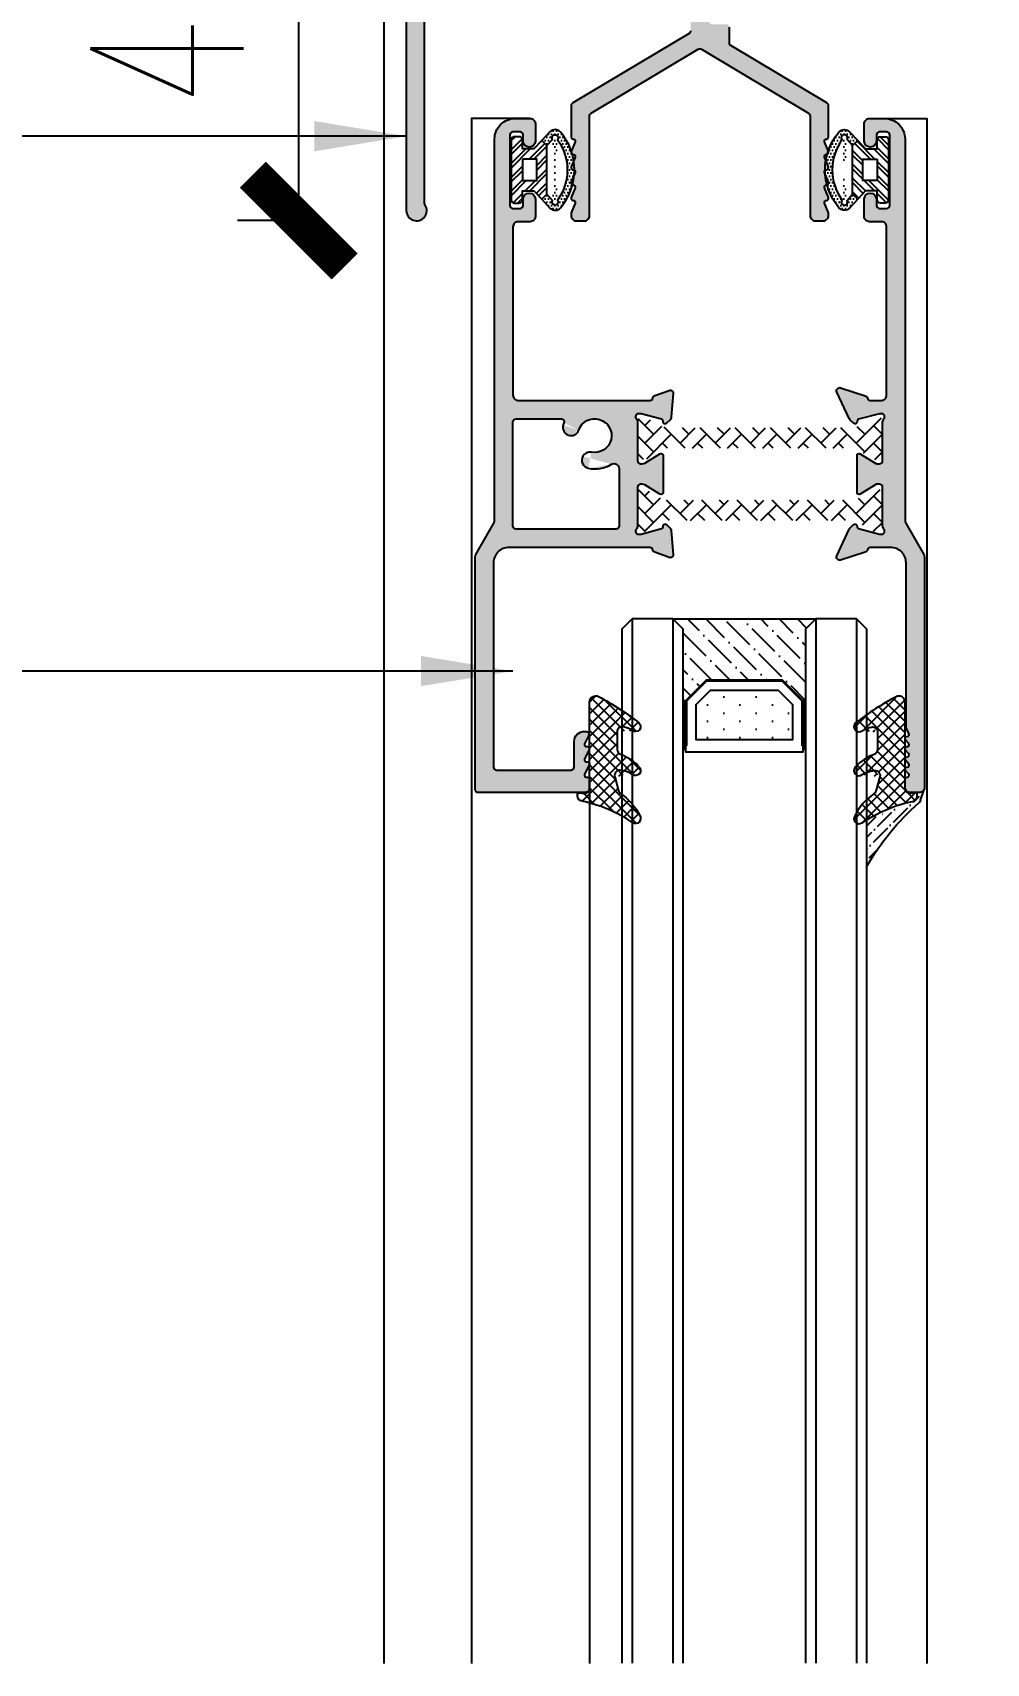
# Model space of a CAD drawing. Extents: x -202236 to 1002404, y -663931 to 1550022.
# Drawn here: x 27305.6 to 27399, y -356097.1 to -355937.4 of the extents above; entities that cross this region are included whole.
import ezdxf

# ---------------------------------------------------------------- set-up
doc = ezdxf.new("R2010")
doc.units = 0
for name, color, linetype in [('!ZN1-填充-8', 8, 'Continuous'), ('!ZN3-玻璃幕墙-4', 4, 'Continuous'), ('!ZN4-辅助材料-1', 1, 'Continuous'), ('!ZN5-铝材投影-112', 112, 'Continuous'), ('!ZN5-铝材断面-6', 6, 'Continuous'), ('DIM', 173, 'Continuous'), ('Fill', 8, 'Continuous'), ('型材截面颜色', 253, 'Continuous')]:
    doc.layers.add(name, color=color, linetype=linetype)
doc.styles.add('DHTEXT-1', font='ROMANS.shx', dxfattribs={"width": 0.7, "bigfont": 'CHINESE.shx'})
doc.dimstyles.new('ZN6', dxfattribs={"dimscale": 6, "dimtxt": 2.5, "dimasz": 1.5, "dimexe": 1, "dimexo": 2, "dimgap": 0.9, "dimtad": 1, "dimdec": 0, "dimdsep": 46, "dimtxsty": 'DHTEXT-1', "dimblk": 'ARCHTICK', "dimcen": 2.5, "dimclrd": 173, "dimclre": 173, "dimclrt": 7, "dimazin": 2, "dimtfac": 1, "dimtdec": 1, "dimtix": 1, "dimtmove": 2, "dimatfit": 3, "dimfxl": 0, "dimtolj": 1, "dimtzin": 0, "dimarcsym": 0})

# ---------------------------------------------------------------- blocks, each defined once
blk = doc.blocks.new('DLX256ZN')
at = {"layer": '型材截面颜色', "ltscale": 20}
h = blk.add_hatch(color=256, dxfattribs=at)
h.dxf.hatch_style = 1
edge = h.paths.add_edge_path()
edge.add_arc((25.55, 10.9), 0.5, 0, 90, ccw=False)
edge.add_line((26.05, 10.9), (26.05, 6.01))
edge.add_arc((25.75, 6.01), 0.3, 300.8263, 360, ccw=False)
edge.add_line((25.9, 5.75), (14.5, -1.06))
edge.add_arc((14.65, -1.32), 0.3, 120.8263, 180)
edge.add_line((14.35, -1.32), (14.35, -4.4))
edge.add_arc((14.55, -4.4), 0.2, 180, 270)
edge.add_arc((14.55, -4.8), 0.2, -21.3237, 90, ccw=False)
edge.add_line((14.74, -4.88), (14.36, -5.83))
edge.add_arc((14.55, -5.9), 0.2, 158.6763, 270)
edge.add_arc((14.55, -6.3), 0.2, -21.3237, 90, ccw=False)
edge.add_line((14.74, -6.38), (14.36, -7.33))
edge.add_arc((14.55, -7.4), 0.2, 158.6763, 270)
edge.add_arc((14.55, -7.8), 0.2, -21.3237, 90, ccw=False)
edge.add_line((14.74, -7.88), (14.36, -8.83))
edge.add_arc((14.55, -8.9), 0.2, 158.6763, 270)
edge.add_arc((14.55, -9.3), 0.2, -21.3237, 90, ccw=False)
edge.add_line((14.74, -9.38), (14.36, -10.33))
edge.add_arc((14.55, -10.4), 0.2, 158.6763, 270)
edge.add_arc((14.55, -10.8), 0.2, -21.3237, 90, ccw=False)
edge.add_line((14.74, -10.88), (14.36, -11.83))
edge.add_arc((14.55, -11.9), 0.2, 158.6763, 180)
edge.add_line((14.35, -11.9), (14.35, -12.1))
edge.add_arc((14.85, -12.1), 0.5, 180, 270)
edge.add_line((14.85, -12.6), (15.65, -12.6))
edge.add_arc((15.65, -12.1), 0.5, 270, 360)
edge.add_line((16.15, -12.1), (16.15, -2.34))
edge.add_arc((16.45, -2.34), 0.3, 120.8263, 180, ccw=False)
edge.add_line((16.3, -2.08), (26.8, 4.19))
edge.add_arc((26.95, 3.93), 0.3, 59.1737, 120.8263, ccw=False)
edge.add_line((27.1, 4.19), (37.6, -2.08))
edge.add_arc((37.45, -2.34), 0.3, 0, 59.1737, ccw=False)
edge.add_line((37.75, -2.34), (37.75, -12.1))
edge.add_arc((38.25, -12.1), 0.5, 180, 270)
edge.add_line((38.25, -12.6), (39.05, -12.6))
edge.add_arc((39.05, -12.1), 0.5, 270, 360)
edge.add_line((39.55, -12.1), (39.55, -11.9))
edge.add_arc((39.35, -11.9), 0.2, 360, 381.3237)
edge.add_line((39.54, -11.83), (39.16, -10.88))
edge.add_arc((39.35, -10.8), 0.2, 90, 201.3237, ccw=False)
edge.add_arc((39.35, -10.4), 0.2, 270, 381.3237)
edge.add_line((39.54, -10.33), (39.16, -9.38))
edge.add_arc((39.35, -9.3), 0.2, 90, 201.3237, ccw=False)
edge.add_arc((39.35, -8.9), 0.2, 270, 381.3237)
edge.add_line((39.54, -8.83), (39.16, -7.88))
edge.add_arc((39.35, -7.8), 0.2, 90, 201.3237, ccw=False)
edge.add_arc((39.35, -7.4), 0.2, 270, 381.3237)
edge.add_line((39.54, -7.33), (39.16, -6.38))
edge.add_arc((39.35, -6.3), 0.2, 90, 201.3237, ccw=False)
edge.add_arc((39.35, -5.9), 0.2, 270, 381.3237)
edge.add_line((39.54, -5.83), (39.16, -4.88))
edge.add_arc((39.35, -4.8), 0.2, 90, 201.3237, ccw=False)
edge.add_arc((39.35, -4.4), 0.2, 270, 360)
edge.add_line((39.55, -4.4), (39.55, -1.32))
edge.add_arc((39.25, -1.32), 0.3, 360, 419.1737)
edge.add_line((39.4, -1.06), (30, 4.56))
edge.add_arc((30.15, 4.81), 0.3, 180, 239.1737, ccw=False)
edge.add_line((29.85, 4.81), (29.85, 6.34))
edge.add_arc((29.55, 6.34), 0.3, 0, 90)
edge.add_line((29.55, 6.64), (28.15, 6.64))
edge.add_arc((28.15, 6.94), 0.3, 180, 270, ccw=False)
edge.add_line((27.85, 6.94), (27.85, 10.9))
edge.add_arc((28.35, 10.9), 0.5, 90, 180, ccw=False)
edge.add_line((28.35, 11.4), (29.44, 11.4))
edge.add_line((29.44, 11.4), (42.31, 11.4))
edge.add_arc((42.31, 11.1), 0.3, 10.5211, 90, ccw=False)
edge.add_arc((42.9, 11.21), 0.3, 190.5211, 250)
edge.add_line((42.8, 10.93), (44.2, 10.42))
edge.add_arc((44.3, 10.7), 0.3, 250, 365)
edge.add_line((44.6, 10.73), (44.4, 13.02))
edge.add_arc((43.9, 12.98), 0.5, 5, 45)
edge.add_line((44.25, 13.33), (43.94, 13.65))
edge.add_arc((43.8, 13.5), 0.2, 45, 188.0466)
edge.add_arc((43.4, 13.45), 0.2, -75, 8.0466, ccw=False)
edge.add_line((43.46, 13.25), (41.46, 12.72))
edge.add_arc((41.33, 13.2), 0.5, 270, 285, ccw=False)
edge.add_line((41.33, 12.7), (41.2, 12.7))
edge.add_arc((41.2, 13), 0.3, 138.5904, 270, ccw=False)
edge.add_arc((40.6, 13.53), 0.5, 318.5904, 360)
edge.add_line((41.1, 13.53), (41.1, 17.3))
edge.add_arc((41.4, 17.3), 0.3, 90, 180, ccw=False)
edge.add_line((41.4, 17.6), (41.56, 17.6))
edge.add_arc((41.56, 17.1), 0.5, 58.6882, 90, ccw=False)
edge.add_line((41.82, 17.53), (43.3, 16.63))
edge.add_arc((43.4, 16.8), 0.2, 238.6882, 360)
edge.add_line((43.6, 16.8), (43.6, 20.4))
edge.add_arc((43.4, 20.4), 0.2, 0, 121.3118)
edge.add_line((43.3, 20.57), (41.82, 19.68))
edge.add_arc((41.56, 20.1), 0.5, 270, 301.3118, ccw=False)
edge.add_line((41.56, 19.6), (41.4, 19.6))
edge.add_arc((41.4, 19.9), 0.3, 180, 270, ccw=False)
edge.add_line((41.1, 19.9), (41.1, 23.67))
edge.add_arc((40.6, 23.67), 0.5, 360, 401.4096)
edge.add_arc((41.2, 24.2), 0.3, 90, 221.4096, ccw=False)
edge.add_line((41.2, 24.5), (41.33, 24.5))
edge.add_arc((41.33, 24), 0.5, 75, 90, ccw=False)
edge.add_line((41.46, 24.49), (43.46, 23.95))
edge.add_arc((43.4, 23.76), 0.2, -8.0466, 75, ccw=False)
edge.add_arc((43.8, 23.7), 0.2, 171.9534, 315)
edge.add_line((43.94, 23.56), (44.25, 23.87))
edge.add_arc((43.9, 24.23), 0.5, 315, 355)
edge.add_line((44.4, 24.18), (44.6, 26.48))
edge.add_arc((44.3, 26.5), 0.3, 355, 470)
edge.add_line((44.2, 26.79), (42.8, 26.28))
edge.add_arc((42.9, 25.99), 0.3, 110, 169.4789)
edge.add_arc((42.31, 26.1), 0.3, 270, 349.4789, ccw=False)
edge.add_line((42.31, 25.8), (41.1, 25.8))
edge.add_arc((41.1, 23.8), 2, 90, 180)
edge.add_line((39.1, 23.8), (39.1, 14.7))
edge.add_arc((37.6, 14.7), 1.5, 270, 360, ccw=False)
edge.add_line((37.6, 13.2), (27.88, 13.2))
edge.add_arc((27.88, 13.5), 0.3, 157.6489, 270, ccw=False)
edge.add_arc((24.6, 14.85), 3.25, 337.6489, 400.9417)
edge.add_arc((26.45, 16.46), 0.8, 40.9417, 220.9417)
edge.add_arc((24.6, 14.85), 1.65, -220.9417, 40.9417, ccw=False)
edge.add_arc((22.75, 16.46), 0.8, 319.0583, 499.0583)
edge.add_arc((24.6, 14.85), 3.25, 139.0583, 202.3511)
edge.add_arc((21.32, 13.5), 0.3, -90, 22.3511, ccw=False)
edge.add_line((21.32, 13.2), (0.5, 13.2))
edge.add_arc((0.5, 13.7), 0.5, 180, 270, ccw=False)
edge.add_line((0, 13.7), (0, 25.64))
edge.add_arc((0.5, 25.64), 0.5, 93, 180, ccw=False)
edge.add_line((0.47, 26.14), (1.63, 26.2))
edge.add_arc((1.6, 26.8), 0.6, 273, 450)
edge.add_line((1.6, 27.4), (-1.3, 27.4))
edge.add_arc((-1.3, 26.9), 0.5, 90, 180)
edge.add_line((-1.8, 26.9), (-1.8, -11.6))
edge.add_arc((-0.8, -11.6), 1, 180, 392.2042)
edge.add_arc((0.3, -10.9), 0.3, 180, 212.2042, ccw=False)
edge.add_line((0, -10.9), (0, 10.9))
edge.add_arc((0.5, 10.9), 0.5, 90, 180, ccw=False)
edge.add_line((0.5, 11.4), (25.55, 11.4))
edge = h.paths.add_edge_path()
edge.add_arc((80.65, 10.9), 0.5, 90, 180)
edge.add_line((80.15, 10.9), (80.15, 6.01))
edge.add_arc((80.45, 6.01), 0.3, 180, 239.1737)
edge.add_line((80.3, 5.75), (91.7, -1.06))
edge.add_arc((91.55, -1.32), 0.3, 0, 59.1737, ccw=False)
edge.add_line((91.85, -1.32), (91.85, -4.4))
edge.add_arc((91.65, -4.4), 0.2, 270, 360, ccw=False)
edge.add_arc((91.65, -4.8), 0.2, 90, 201.3237)
edge.add_line((91.46, -4.88), (91.84, -5.83))
edge.add_arc((91.65, -5.9), 0.2, -90, 21.3237, ccw=False)
edge.add_arc((91.65, -6.3), 0.2, 90, 201.3237)
edge.add_line((91.46, -6.38), (91.84, -7.33))
edge.add_arc((91.65, -7.4), 0.2, -90, 21.3237, ccw=False)
edge.add_arc((91.65, -7.8), 0.2, 90, 201.3237)
edge.add_line((91.46, -7.88), (91.84, -8.83))
edge.add_arc((91.65, -8.9), 0.2, -90, 21.3237, ccw=False)
edge.add_arc((91.65, -9.3), 0.2, 90, 201.3237)
edge.add_line((91.46, -9.38), (91.84, -10.33))
edge.add_arc((91.65, -10.4), 0.2, -90, 21.3237, ccw=False)
edge.add_arc((91.65, -10.8), 0.2, 90, 201.3237)
edge.add_line((91.46, -10.88), (91.84, -11.83))
edge.add_arc((91.65, -11.9), 0.2, 0, 21.3237, ccw=False)
edge.add_line((91.85, -11.9), (91.85, -12.1))
edge.add_arc((91.35, -12.1), 0.5, 270, 360, ccw=False)
edge.add_line((91.35, -12.6), (90.55, -12.6))
edge.add_arc((90.55, -12.1), 0.5, 180, 270, ccw=False)
edge.add_line((90.05, -12.1), (90.05, -2.34))
edge.add_arc((89.75, -2.34), 0.3, 360, 419.1737)
edge.add_line((89.9, -2.08), (79.4, 4.19))
edge.add_arc((79.25, 3.93), 0.3, 59.1737, 120.8263)
edge.add_line((79.1, 4.19), (68.6, -2.08))
edge.add_arc((68.75, -2.34), 0.3, 120.8263, 180)
edge.add_line((68.45, -2.34), (68.45, -12.1))
edge.add_arc((67.95, -12.1), 0.5, 270, 360, ccw=False)
edge.add_line((67.95, -12.6), (67.15, -12.6))
edge.add_arc((67.15, -12.1), 0.5, 180, 270, ccw=False)
edge.add_line((66.65, -12.1), (66.65, -11.9))
edge.add_arc((66.85, -11.9), 0.2, 158.6763, 180, ccw=False)
edge.add_line((66.66, -11.83), (67.04, -10.88))
edge.add_arc((66.85, -10.8), 0.2, 338.6763, 450)
edge.add_arc((66.85, -10.4), 0.2, 158.6763, 270, ccw=False)
edge.add_line((66.66, -10.33), (67.04, -9.38))
edge.add_arc((66.85, -9.3), 0.2, 338.6763, 450)
edge.add_arc((66.85, -8.9), 0.2, 158.6763, 270, ccw=False)
edge.add_line((66.66, -8.83), (67.04, -7.88))
edge.add_arc((66.85, -7.8), 0.2, 338.6763, 450)
edge.add_arc((66.85, -7.4), 0.2, 158.6763, 270, ccw=False)
edge.add_line((66.66, -7.33), (67.04, -6.38))
edge.add_arc((66.85, -6.3), 0.2, 338.6763, 450)
edge.add_arc((66.85, -5.9), 0.2, 158.6763, 270, ccw=False)
edge.add_line((66.66, -5.83), (67.04, -4.88))
edge.add_arc((66.85, -4.8), 0.2, 338.6763, 450)
edge.add_arc((66.85, -4.4), 0.2, 180, 270, ccw=False)
edge.add_line((66.65, -4.4), (66.65, -1.32))
edge.add_arc((66.95, -1.32), 0.3, 120.8263, 180, ccw=False)
edge.add_line((66.8, -1.06), (76.2, 4.56))
edge.add_arc((76.05, 4.81), 0.3, 300.8263, 360)
edge.add_line((76.35, 4.81), (76.35, 6.34))
edge.add_arc((76.65, 6.34), 0.3, 90, 180, ccw=False)
edge.add_line((76.65, 6.64), (78.05, 6.64))
edge.add_arc((78.05, 6.94), 0.3, 270, 360)
edge.add_line((78.35, 6.94), (78.35, 10.9))
edge.add_arc((77.85, 10.9), 0.5, 0, 90)
edge.add_line((77.85, 11.4), (77.57, 11.4))
edge.add_line((77.57, 11.4), (63.89, 11.4))
edge.add_arc((63.89, 11.1), 0.3, 90, 169.4789)
edge.add_arc((63.3, 11.21), 0.3, 290, 349.4789, ccw=False)
edge.add_line((63.4, 10.93), (62, 10.42))
edge.add_arc((61.9, 10.7), 0.3, 175, 290, ccw=False)
edge.add_line((61.6, 10.73), (61.8, 13.02))
edge.add_arc((62.3, 12.98), 0.5, 135, 175, ccw=False)
edge.add_line((61.95, 13.33), (62.26, 13.65))
edge.add_arc((62.4, 13.5), 0.2, -8.0466, 135, ccw=False)
edge.add_arc((62.8, 13.45), 0.2, 171.9534, 255)
edge.add_line((62.74, 13.25), (64.74, 12.72))
edge.add_arc((64.87, 13.2), 0.5, 255, 270)
edge.add_line((64.87, 12.7), (65, 12.7))
edge.add_arc((65, 13), 0.3, 270, 401.4096)
edge.add_arc((65.6, 13.53), 0.5, 180, 221.4096, ccw=False)
edge.add_line((65.1, 13.53), (65.1, 17.3))
edge.add_arc((64.8, 17.3), 0.3, 0, 90)
edge.add_line((64.8, 17.6), (64.64, 17.6))
edge.add_arc((64.64, 17.1), 0.5, 90, 121.3118)
edge.add_line((64.38, 17.53), (62.9, 16.63))
edge.add_arc((62.8, 16.8), 0.2, 180, 301.3118, ccw=False)
edge.add_line((62.6, 16.8), (62.6, 20.4))
edge.add_arc((62.8, 20.4), 0.2, 58.6882, 180, ccw=False)
edge.add_line((62.9, 20.57), (64.38, 19.68))
edge.add_arc((64.64, 20.1), 0.5, 238.6882, 270)
edge.add_line((64.64, 19.6), (64.8, 19.6))
edge.add_arc((64.8, 19.9), 0.3, 270, 360)
edge.add_line((65.1, 19.9), (65.1, 23.67))
edge.add_arc((65.6, 23.67), 0.5, 138.5904, 180, ccw=False)
edge.add_arc((65, 24.2), 0.3, 318.5904, 450)
edge.add_line((65, 24.5), (64.87, 24.5))
edge.add_arc((64.87, 24), 0.5, 90, 105)
edge.add_line((64.74, 24.49), (62.74, 23.95))
edge.add_arc((62.8, 23.76), 0.2, 105, 188.0466)
edge.add_arc((62.4, 23.7), 0.2, -135, 8.0466, ccw=False)
edge.add_line((62.26, 23.56), (61.95, 23.87))
edge.add_arc((62.3, 24.23), 0.5, 185, 225, ccw=False)
edge.add_line((61.8, 24.18), (61.6, 26.48))
edge.add_arc((61.9, 26.5), 0.3, 70, 185, ccw=False)
edge.add_line((62, 26.79), (63.4, 26.28))
edge.add_arc((63.3, 25.99), 0.3, 10.5211, 70, ccw=False)
edge.add_arc((63.89, 26.1), 0.3, 190.5211, 270)
edge.add_line((63.89, 25.8), (65.1, 25.8))
edge.add_arc((65.1, 23.8), 2, 0, 90, ccw=False)
edge.add_line((67.1, 23.8), (67.1, 14.7))
edge.add_arc((68.6, 14.7), 1.5, 180, 270)
edge.add_line((68.6, 13.2), (78.32, 13.2))
edge.add_arc((78.32, 13.5), 0.3, 270, 382.3511)
edge.add_arc((81.6, 14.85), 3.25, 139.0583, 202.3511, ccw=False)
edge.add_arc((79.75, 16.46), 0.8, -40.9417, 139.0583, ccw=False)
edge.add_arc((81.6, 14.85), 1.65, 139.0583, 400.9417)
edge.add_arc((83.45, 16.46), 0.8, 40.9417, 220.9417, ccw=False)
edge.add_arc((81.6, 14.85), 3.25, -22.3511, 40.9417, ccw=False)
edge.add_arc((84.88, 13.5), 0.3, 157.6489, 270)
edge.add_line((84.88, 13.2), (105.7, 13.2))
edge.add_arc((105.7, 13.7), 0.5, 270, 360)
edge.add_line((106.2, 13.7), (106.2, 25.64))
edge.add_arc((105.7, 25.64), 0.5, 0, 87)
edge.add_line((105.73, 26.14), (104.57, 26.2))
edge.add_arc((104.6, 26.8), 0.6, 90, 267, ccw=False)
edge.add_line((104.6, 27.4), (107.5, 27.4))
edge.add_arc((107.5, 26.9), 0.5, 0, 90, ccw=False)
edge.add_line((108, 26.9), (108, -11.6))
edge.add_arc((107, -11.6), 1, 147.7958, 360, ccw=False)
edge.add_arc((105.9, -10.9), 0.3, 327.7958, 360)
edge.add_line((106.2, -10.9), (106.2, 10.9))
edge.add_arc((105.7, 10.9), 0.5, 0, 90)
edge.add_line((105.7, 11.4), (80.65, 11.4))
at = {"layer": '!ZN5-铝材断面-6'}
for points in [[(26.05, 6.01, -0.264089), (25.9, 5.75), (14.5, -1.06, 0.264089), (14.35, -1.32), (14.35, -4.4, 0.414214), (14.55, -4.6, -0.52793), (14.74, -4.88), (14.36, -5.83, 0.52793), (14.55, -6.1, -0.52793), (14.74, -6.38), (14.36, -7.33, 0.52793), (14.55, -7.6, -0.52793), (14.74, -7.88), (14.36, -8.83, 0.52793), (14.55, -9.1, -0.52793), (14.74, -9.38), (14.36, -10.33, 0.52793), (14.55, -10.6, -0.52793), (14.74, -10.88), (14.36, -11.83, 0.093312), (14.35, -11.9), (14.35, -12.1, 0.414214), (14.85, -12.6), (15.65, -12.6, 0.414214), (16.15, -12.1), (16.15, -2.34, -0.264089), (16.3, -2.08), (26.8, 4.19, -0.275693), (27.1, 4.19), (37.6, -2.08, -0.264089), (37.75, -2.34), (37.75, -12.1, 0.414214), (38.25, -12.6), (39.05, -12.6, 0.414214), (39.55, -12.1), (39.55, -11.9, 0.093312), (39.54, -11.83), (39.16, -10.88, -0.52793), (39.35, -10.6, 0.52793), (39.54, -10.33), (39.16, -9.38, -0.52793), (39.35, -9.1, 0.52793), (39.54, -8.83), (39.16, -7.88, -0.52793), (39.35, -7.6, 0.52793), (39.54, -7.33), (39.16, -6.38, -0.52793), (39.35, -6.1, 0.52793), (39.54, -5.83), (39.16, -4.88, -0.52793), (39.35, -4.6, 0.414214), (39.55, -4.4), (39.55, -1.32, 0.264089), (39.4, -1.06), (30, 4.56, -0.264089), (29.85, 4.81), (29.85, 6.34, 0.414214)], [(-1.8, 26.9), (-1.8, -11.6, 1.329508), (0.05, -11.06, -0.14145), (0, -10.9), (0, 10.9, -0.414214)]]:
    blk.add_lwpolyline(points, format="xyb", dxfattribs=at)
blk = doc.blocks.new('_ArchTick')
at = {"color": 0, "linetype": 'ByBlock', "const_width": 0.4}
blk.add_lwpolyline([(-0.5, -0.5), (0.5, 0.5)], dxfattribs=at)
blk = doc.blocks.new('*D894')
at = {"layer": 'Defpoints', "color": 0, "ltscale": 60, "transparency": 16777216}
for p in [(27331.64, -355915.81), (27343.17, -355915.81), (27343.17, -355955.81)]:
    blk.add_point(p, dxfattribs=at)
at = {"layer": 'DIM', "color": 173, "linetype": 'ByBlock', "lineweight": -2, "ltscale": 60, "transparency": 16777216}
for p, q in [((27331.17, -355915.81), (27325.64, -355915.81)), ((27331.64, -355955.81), (27331.64, -355915.81)), ((27331.17, -355955.81), (27325.64, -355955.81))]:
    blk.add_line(p, q, dxfattribs=at)
at = {"layer": 'DIM', "color": 173, "lineweight": -2, "ltscale": 60, "transparency": 16777216, "xscale": 9, "yscale": 9, "zscale": 9}
for p, rotation in [((27331.64, -355915.81), 90), ((27331.64, -355955.81), 270)]:
    blk.add_blockref('_ArchTick', p, dxfattribs=dict(at, rotation=rotation))
at = {"layer": 'DIM', "color": 7, "ltscale": 60, "transparency": 16777216, "insert": (27318.74, -355935.81), "char_height": 15, "attachment_point": 5, "rotation": 90, "style": 'DHTEXT-1'}
blk.add_mtext('\\A1;40', dxfattribs=at)
blk = doc.blocks.new('20210922133345')
at = {"layer": '!ZN1-填充-8'}
h = blk.add_hatch(dxfattribs=at)
h.set_pattern_fill('AR-HBONE', color=256, scale=2, angle=360, style=0)
h.set_pattern_definition([(45, (-9232.5332, 2340.6641), (3e-15, 1.72420918), [3.6576, -1.2192]), (135, (-9231.6711, 2341.5262), (4e-15, 1.72420918), [3.6576, -1.2192])])
edge = h.paths.add_edge_path()
edge.add_line((-2.99, 1), (-21.01, 1))
edge.add_arc((-21.01, 2.2), 1.2, 240, 270, ccw=False)
edge.add_line((-21.61, 1.16), (-23.18, 2.07))
edge.add_arc((-23.29, 1.89), 0.21, 60, 90)
edge.add_line((-23.29, 2.1), (-23.6, 2.1))
edge.add_arc((-23.6, 1.7), 0.4, 90, 180)
edge.add_line((-24, 1.7), (-24, -1.7))
edge.add_arc((-23.6, -1.7), 0.4, 180, 270)
edge.add_line((-23.6, -2.1), (-23.29, -2.1))
edge.add_arc((-23.29, -1.89), 0.21, 270, 300)
edge.add_line((-23.18, -2.07), (-21.61, -1.16))
edge.add_arc((-21.01, -2.2), 1.2, 90, 120, ccw=False)
edge.add_line((-21.01, -1), (-2.99, -1))
edge.add_arc((-2.99, -2.2), 1.2, 60, 90, ccw=False)
edge.add_line((-2.39, -1.16), (-1.8, -1.5))
edge.add_line((-1.8, -1.5), (-0.82, -2.07))
edge.add_arc((-0.71, -1.89), 0.21, 240, 270)
edge.add_line((-0.71, -2.1), (-0.4, -2.1))
edge.add_arc((-0.4, -1.7), 0.4, 270, 360)
edge.add_line((0, -1.7), (0, 1.7))
edge.add_arc((-0.4, 1.7), 0.4, 0, 90)
edge.add_line((-0.4, 2.1), (-0.71, 2.1))
edge.add_arc((-0.71, 1.89), 0.21, 90, 120)
edge.add_line((-0.82, 2.07), (-1.8, 1.5))
edge.add_line((-1.8, 1.5), (-2.39, 1.16))
edge.add_arc((-2.99, 2.2), 1.2, 270, 300, ccw=False)
blk = doc.blocks.new('DLX261ZNA')
at = {"layer": '型材截面颜色', "ltscale": 20}
h = blk.add_hatch(color=256, dxfattribs=at)
h.dxf.hatch_style = 1
edge = h.paths.add_edge_path()
edge.add_line((1.6, -29), (-5.7, -29))
edge.add_arc((-5.7, -28.7), 0.3, 180, 270, ccw=False)
edge.add_line((-6, -28.7), (-6, -26.2))
edge.add_arc((-7, -26.2), 1, 0, 90)
edge.add_line((-7, -25.2), (-7.14, -25.2))
edge.add_arc((-7.14, -25.5), 0.3, 90, 206.4263)
edge.add_line((-7.41, -25.63), (-7.02, -26.41))
edge.add_arc((-7.2, -26.5), 0.2, -90, 26.4263, ccw=False)
edge.add_line((-7.2, -26.7), (-7.3, -26.7))
edge.add_arc((-7.3, -26.9), 0.2, 90, 206.4263)
edge.add_line((-7.48, -26.99), (-7.02, -27.91))
edge.add_arc((-7.2, -28), 0.2, -90, 26.4263, ccw=False)
edge.add_line((-7.2, -28.2), (-7.3, -28.2))
edge.add_arc((-7.3, -28.4), 0.2, 90, 206.4263)
edge.add_line((-7.48, -28.49), (-7.02, -29.41))
edge.add_arc((-7.2, -29.5), 0.2, -90, 26.4263, ccw=False)
edge.add_line((-7.2, -29.7), (-7.3, -29.7))
edge.add_arc((-7.3, -29.9), 0.2, 90, 180)
edge.add_line((-7.5, -29.9), (-7.5, -30.7))
edge.add_arc((-7, -30.7), 0.5, 180, 270)
edge.add_line((-7, -31.2), (3.4, -31.2))
edge.add_arc((3.4, -30.9), 0.3, 270, 360)
edge.add_line((3.7, -30.9), (3.7, -8.12))
edge.add_arc((3.2, -8.12), 0.5, 360, 390)
edge.add_line((3.63, -7.87), (1.87, -4.82))
edge.add_arc((2.3, -4.57), 0.5, 180, 210, ccw=False)
edge.add_line((1.8, -4.57), (1.8, 32.8))
edge.add_arc((-0.2, 32.8), 2, 360, 450)
edge.add_line((-0.2, 34.8), (-1.7, 34.8))
edge.add_arc((-1.7, 34.3), 0.5, 90, 180)
edge.add_line((-2.2, 34.3), (-2.2, 32.6))
edge.add_arc((-1.6, 32.6), 0.6, 180, 360)
edge.add_line((-1, 32.6), (-1, 33.2))
edge.add_arc((-0.7, 33.2), 0.3, 90, 180, ccw=False)
edge.add_line((-0.7, 33.5), (0, 33.5))
edge.add_arc((0, 33.2), 0.3, 0, 90, ccw=False)
edge.add_line((0.3, 33.2), (0.3, 26.3))
edge.add_arc((0, 26.3), 0.3, 270, 360, ccw=False)
edge.add_line((0, 26), (-0.7, 26))
edge.add_arc((-0.7, 26.3), 0.3, 180, 270, ccw=False)
edge.add_line((-1, 26.3), (-1, 26.9))
edge.add_arc((-1.6, 26.9), 0.6, 0, 180)
edge.add_line((-2.2, 26.9), (-2.2, 25.2))
edge.add_arc((-1.7, 25.2), 0.5, 180, 270)
edge.add_line((-1.7, 24.7), (-0.5, 24.7))
edge.add_arc((-0.5, 24.2), 0.5, 0, 90, ccw=False)
edge.add_line((0, 24.2), (0, 7.7))
edge.add_arc((-0.5, 7.7), 0.5, -90, 0, ccw=False)
edge.add_line((-0.5, 7.2), (-13.41, 7.2))
edge.add_arc((-13.41, 7.5), 0.3, 190.5211, 270, ccw=False)
edge.add_arc((-14, 7.39), 0.3, 10.5211, 70)
edge.add_line((-13.9, 7.67), (-15.3, 8.18))
edge.add_arc((-15.4, 7.9), 0.3, 70, 185)
edge.add_line((-15.7, 7.87), (-15.5, 5.58))
edge.add_arc((-15, 5.62), 0.5, 185, 225)
edge.add_line((-15.35, 5.27), (-15.04, 4.96))
edge.add_arc((-14.9, 5.1), 0.2, 225, 368.0466)
edge.add_arc((-14.5, 5.16), 0.2, 105, 188.0466, ccw=False)
edge.add_line((-14.56, 5.35), (-12.56, 5.88))
edge.add_arc((-12.43, 5.4), 0.5, 90, 105, ccw=False)
edge.add_line((-12.43, 5.9), (-12.3, 5.9))
edge.add_arc((-12.3, 5.6), 0.3, -41.4096, 90, ccw=False)
edge.add_arc((-11.7, 5.07), 0.5, 138.5904, 180)
edge.add_line((-12.2, 5.07), (-12.2, 1.3))
edge.add_arc((-12.5, 1.3), 0.3, 270, 360, ccw=False)
edge.add_line((-12.5, 1), (-12.66, 1))
edge.add_arc((-12.66, 1.5), 0.5, 238.6882, 270, ccw=False)
edge.add_line((-12.92, 1.07), (-14.4, 1.97))
edge.add_arc((-14.5, 1.8), 0.2, 58.6882, 180)
edge.add_line((-14.7, 1.8), (-14.7, -1.8))
edge.add_arc((-14.5, -1.8), 0.2, 180, 301.3118)
edge.add_line((-14.4, -1.97), (-12.92, -1.07))
edge.add_arc((-12.66, -1.5), 0.5, 90, 121.3118, ccw=False)
edge.add_line((-12.66, -1), (-12.5, -1))
edge.add_arc((-12.5, -1.3), 0.3, 0, 90, ccw=False)
edge.add_line((-12.2, -1.3), (-12.2, -5.07))
edge.add_arc((-11.7, -5.07), 0.5, 180, 221.4096)
edge.add_arc((-12.3, -5.6), 0.3, -90, 41.4096, ccw=False)
edge.add_line((-12.3, -5.9), (-12.43, -5.9))
edge.add_arc((-12.43, -5.4), 0.5, 255, 270, ccw=False)
edge.add_line((-12.56, -5.88), (-14.56, -5.35))
edge.add_arc((-14.5, -5.16), 0.2, 171.9534, 255, ccw=False)
edge.add_arc((-14.9, -5.1), 0.2, 351.9534, 495)
edge.add_line((-15.04, -4.96), (-15.35, -5.27))
edge.add_arc((-15, -5.62), 0.5, 135, 175)
edge.add_line((-15.5, -5.58), (-15.7, -7.87))
edge.add_arc((-15.4, -7.9), 0.3, 175, 290)
edge.add_line((-15.3, -8.18), (-13.9, -7.67))
edge.add_arc((-14, -7.39), 0.3, 290, 349.4789)
edge.add_arc((-13.41, -7.5), 0.3, 90, 169.4789, ccw=False)
edge.add_line((-13.41, -7.2), (0.4, -7.2))
edge.add_arc((0.4, -8.7), 1.5, 0, 90, ccw=False)
edge.add_line((1.9, -8.7), (1.9, -28.7))
edge.add_arc((1.6, -28.7), 0.3, -90, 0, ccw=False)
edge = h.paths.add_edge_path(flags=16)
edge.add_line((-10.1, -5.4), (-0.3, -5.4))
edge.add_arc((-0.3, -5.1), 0.3, 270, 360)
edge.add_line((0, -5.1), (0, 5.1))
edge.add_arc((-0.3, 5.1), 0.3, 360, 450)
edge.add_line((-0.3, 5.4), (-4.72, 5.4))
edge.add_arc((-4.72, 5.1), 0.3, 90, 202.3511)
edge.add_arc((-8, 3.75), 3.25, 19.0583, 22.3511, ccw=False)
edge.add_arc((-5.68, 4.55), 0.8, -160.9417, 19.0583, ccw=False)
edge.add_arc((-8, 3.75), 1.65, 19.0583, 280.9417)
edge.add_arc((-7.53, 1.34), 0.8, 30, 100.9417, ccw=False)
edge.add_arc((-7.53, 1.34), 0.8, -79.0583, 30, ccw=False)
edge.add_arc((-8, 3.75), 3.25, 239.5579, 280.9417, ccw=False)
edge.add_arc((-9.9, 0.52), 0.5, 59.5579, 180)
edge.add_line((-10.4, 0.52), (-10.4, -5.1))
edge.add_arc((-10.1, -5.1), 0.3, 180, 270)
edge = h.paths.add_edge_path()
edge.add_line((-34.51, -7.65), (-32.09, -8.44))
edge.add_arc((-32, -8.15), 0.3, 252, 385)
edge.add_line((-31.73, -8.02), (-32.94, -5.42))
edge.add_arc((-33.39, -5.63), 0.5, 25, 45)
edge.add_line((-33.04, -5.28), (-33.36, -4.96))
edge.add_arc((-33.5, -5.1), 0.2, 45, 187.5767)
edge.add_arc((-33.9, -5.16), 0.2, -75, 7.5767, ccw=False)
edge.add_line((-33.84, -5.35), (-35.9, -5.9))
edge.add_line((-35.9, -5.9), (-36.1, -5.9))
edge.add_arc((-36.1, -5.6), 0.3, 138.5904, 270, ccw=False)
edge.add_arc((-36.7, -5.07), 0.5, 318.5904, 360)
edge.add_line((-36.2, -5.07), (-36.2, -1.3))
edge.add_arc((-35.9, -1.3), 0.3, 90, 180, ccw=False)
edge.add_line((-35.9, -1), (-35.68, -1))
edge.add_arc((-35.68, -1.3), 0.3, 58.6, 90, ccw=False)
edge.add_line((-35.53, -1.04), (-34, -1.97))
edge.add_arc((-33.9, -1.8), 0.2, 238.6, 360)
edge.add_line((-33.7, -1.8), (-33.7, 1.8))
edge.add_arc((-33.9, 1.8), 0.2, 360, 481.4)
edge.add_line((-34, 1.97), (-35.53, 1.04))
edge.add_arc((-35.68, 1.3), 0.3, 270, 301.4, ccw=False)
edge.add_line((-35.68, 1), (-35.9, 1))
edge.add_arc((-35.9, 1.3), 0.3, 180, 270, ccw=False)
edge.add_line((-36.2, 1.3), (-36.2, 5.07))
edge.add_arc((-36.7, 5.07), 0.5, 360, 401.4096)
edge.add_arc((-36.1, 5.6), 0.3, 90, 221.4096, ccw=False)
edge.add_line((-36.1, 5.9), (-35.9, 5.9))
edge.add_line((-35.9, 5.9), (-33.84, 5.35))
edge.add_arc((-33.9, 5.16), 0.2, -7.5767, 75, ccw=False)
edge.add_arc((-33.5, 5.1), 0.2, 172.4233, 315)
edge.add_line((-33.36, 4.96), (-33.04, 5.28))
edge.add_arc((-33.39, 5.63), 0.5, 315, 335)
edge.add_line((-32.94, 5.42), (-31.73, 8.02))
edge.add_arc((-32, 8.15), 0.3, 335, 468)
edge.add_line((-32.09, 8.44), (-34.51, 7.65))
edge.add_arc((-34.42, 7.37), 0.3, 108, 167.0079)
edge.add_arc((-35, 7.5), 0.3, 270, 347.0079, ccw=False)
edge.add_line((-35, 7.2), (-36.1, 7.2))
edge.add_arc((-36.1, 7.7), 0.5, 180, 270, ccw=False)
edge.add_line((-36.6, 7.7), (-36.6, 24.2))
edge.add_arc((-36.1, 24.2), 0.5, 90, 180, ccw=False)
edge.add_line((-36.1, 24.7), (-34.9, 24.7))
edge.add_arc((-34.9, 25.2), 0.5, 270, 360)
edge.add_line((-34.4, 25.2), (-34.4, 26.9))
edge.add_arc((-35, 26.9), 0.6, 360, 540)
edge.add_line((-35.6, 26.9), (-35.6, 26.3))
edge.add_arc((-35.9, 26.3), 0.3, 270, 360, ccw=False)
edge.add_line((-35.9, 26), (-36.6, 26))
edge.add_arc((-36.6, 26.3), 0.3, 180, 270, ccw=False)
edge.add_line((-36.9, 26.3), (-36.9, 33.2))
edge.add_arc((-36.6, 33.2), 0.3, 90, 180, ccw=False)
edge.add_line((-36.6, 33.5), (-35.9, 33.5))
edge.add_arc((-35.9, 33.2), 0.3, 0, 90, ccw=False)
edge.add_line((-35.6, 33.2), (-35.6, 32.6))
edge.add_arc((-35, 32.6), 0.6, 180, 360)
edge.add_line((-34.4, 32.6), (-34.4, 34.3))
edge.add_arc((-34.9, 34.3), 0.5, 0, 90)
edge.add_line((-34.9, 34.8), (-36.4, 34.8))
edge.add_arc((-36.4, 32.8), 2, 90, 180)
edge.add_line((-38.4, 32.8), (-38.4, -4.57))
edge.add_arc((-38.9, -4.57), 0.5, -30, 0, ccw=False)
edge.add_line((-38.47, -4.82), (-40.23, -7.87))
edge.add_arc((-39.8, -8.12), 0.5, 150, 180)
edge.add_line((-40.3, -8.12), (-40.3, -30.7))
edge.add_arc((-39.8, -30.7), 0.5, 180, 270)
edge.add_line((-39.8, -31.2), (-38.9, -31.2))
edge.add_arc((-38.9, -30.7), 0.5, 270, 360)
edge.add_line((-38.4, -30.7), (-38.4, -29.9))
edge.add_arc((-38.6, -29.9), 0.2, 360, 450)
edge.add_arc((-38.6, -29.5), 0.2, 138.1897, 270, ccw=False)
edge.add_line((-38.75, -29.37), (-38.45, -29.03))
edge.add_arc((-38.6, -28.9), 0.2, 318.1897, 450)
edge.add_arc((-38.6, -28.5), 0.2, 138.1897, 270, ccw=False)
edge.add_line((-38.75, -28.37), (-38.45, -28.03))
edge.add_arc((-38.6, -27.9), 0.2, 318.1897, 450)
edge.add_arc((-38.6, -27.5), 0.2, 138.1897, 270, ccw=False)
edge.add_line((-38.75, -27.37), (-38.45, -27.03))
edge.add_arc((-38.6, -26.9), 0.2, 318.1897, 450)
edge.add_arc((-38.6, -26.5), 0.2, 138.1897, 270, ccw=False)
edge.add_line((-38.75, -26.37), (-38.45, -26.03))
edge.add_arc((-38.6, -25.9), 0.2, 318.1897, 450)
edge.add_arc((-38.6, -25.5), 0.2, 151.9275, 270, ccw=False)
edge.add_line((-38.78, -25.41), (-38.56, -25))
edge.add_arc((-39, -24.76), 0.5, 331.9275, 360)
edge.add_line((-38.5, -24.76), (-38.5, -8.7))
edge.add_arc((-37, -8.7), 1.5, 90, 180, ccw=False)
edge.add_line((-37, -7.2), (-35, -7.2))
edge.add_arc((-35, -7.5), 0.3, 12.9921, 90, ccw=False)
edge.add_arc((-34.42, -7.37), 0.3, 192.9921, 252)
at = {"layer": '!ZN5-铝材断面-6'}
for points in [[(-34.51, -7.65), (-32.09, -8.44, 0.655629), (-31.73, -8.02), (-32.94, -5.42, 0.087489), (-33.04, -5.28), (-33.36, -4.96, 0.717097), (-33.7, -5.13, -0.376756), (-33.84, -5.35), (-35.9, -5.9), (-36.1, -5.9, -0.645751), (-36.33, -5.4, 0.182676), (-36.2, -5.07), (-36.2, -1.3, -0.414214), (-35.9, -1), (-35.68, -1, -0.137872), (-35.53, -1.04), (-34, -1.97, 0.585524), (-33.7, -1.8), (-33.7, 1.8, 0.585524), (-34, 1.97), (-35.53, 1.04, -0.137872), (-35.68, 1), (-35.9, 1, -0.414214), (-36.2, 1.3), (-36.2, 5.07, 0.182676), (-36.33, 5.4, -0.645751), (-36.1, 5.9), (-35.9, 5.9), (-33.84, 5.35, -0.376756), (-33.7, 5.13, 0.717097), (-33.36, 4.96), (-33.04, 5.28, 0.087489), (-32.94, 5.42), (-31.73, 8.02, 0.655629), (-32.09, 8.44), (-34.51, 7.65, 0.263315), (-34.71, 7.43, -0.349254), (-35, 7.2), (-36.1, 7.2, -0.414214), (-36.6, 7.7), (-36.6, 24.2, -0.414214), (-36.1, 24.7), (-34.9, 24.7, 0.414214), (-34.4, 25.2), (-34.4, 26.9, 1), (-35.6, 26.9), (-35.6, 26.3, -0.414214), (-35.9, 26), (-36.6, 26, -0.414214), (-36.9, 26.3), (-36.9, 33.2, -0.414214), (-36.6, 33.5), (-35.9, 33.5, -0.414214), (-35.6, 33.2), (-35.6, 32.6, 1), (-34.4, 32.6), (-34.4, 34.3, 0.414214), (-34.9, 34.8), (-36.4, 34.8, 0.414214), (-38.4, 32.8), (-38.4, -4.57, -0.131652), (-38.47, -4.82), (-40.23, -7.87, 0.131652), (-40.3, -8.12), (-40.3, -30.7, 0.414214), (-39.8, -31.2), (-38.9, -31.2, 0.414214), (-38.4, -30.7), (-38.4, -29.9, 0.414214), (-38.6, -29.7, -0.648232), (-38.75, -29.37), (-38.45, -29.03, 0.648232), (-38.6, -28.7, -0.648232), (-38.75, -28.37), (-38.45, -28.03, 0.648232), (-38.6, -27.7, -0.648232), (-38.75, -27.37), (-38.45, -27.03, 0.648232), (-38.6, -26.7, -0.648232), (-38.75, -26.37), (-38.45, -26.03, 0.648232), (-38.6, -25.7, -0.56619), (-38.78, -25.41), (-38.56, -25, 0.123106), (-38.5, -24.76), (-38.5, -8.7, -0.414214), (-37, -7.2), (-35, -7.2, -0.349254), (-34.71, -7.43, 0.263315)], [(1.6, -29), (-5.7, -29, -0.414214), (-6, -28.7), (-6, -26.2, 0.414214), (-7, -25.2), (-7.14, -25.2, 0.556743), (-7.41, -25.63), (-7.02, -26.41, -0.556743), (-7.2, -26.7), (-7.3, -26.7, 0.556743), (-7.48, -26.99), (-7.02, -27.91, -0.556743), (-7.2, -28.2), (-7.3, -28.2, 0.556743), (-7.48, -28.49), (-7.02, -29.41, -0.556743), (-7.2, -29.7), (-7.3, -29.7, 0.414214), (-7.5, -29.9), (-7.5, -30.7, 0.414214), (-7, -31.2), (3.4, -31.2, 0.414214), (3.7, -30.9), (3.7, -8.12, 0.131652), (3.63, -7.87), (1.87, -4.82, -0.131652), (1.8, -4.57), (1.8, 32.8, 0.414214), (-0.2, 34.8), (-1.7, 34.8, 0.414214), (-2.2, 34.3), (-2.2, 32.6, 1), (-1, 32.6), (-1, 33.2, -0.414214), (-0.7, 33.5), (0, 33.5, -0.414214), (0.3, 33.2), (0.3, 26.3, -0.414214), (0, 26), (-0.7, 26, -0.414214), (-1, 26.3), (-1, 26.9, 1), (-2.2, 26.9), (-2.2, 25.2, 0.414214), (-1.7, 24.7), (-0.5, 24.7, -0.414214), (0, 24.2), (0, 7.7, -0.414214), (-0.5, 7.2), (-13.41, 7.2, -0.361398), (-13.71, 7.45, 0.265514), (-13.9, 7.67), (-15.3, 8.18, 0.548619), (-15.7, 7.87), (-15.5, 5.58, 0.176327), (-15.35, 5.27), (-15.04, 4.96, 0.720206), (-14.7, 5.13, -0.379098), (-14.56, 5.35), (-12.56, 5.88, -0.065543), (-12.43, 5.9), (-12.3, 5.9, -0.645751), (-12.08, 5.4, 0.182676), (-12.2, 5.07), (-12.2, 1.3, -0.414214), (-12.5, 1), (-12.66, 1, -0.13748), (-12.92, 1.07), (-14.4, 1.97, 0.585007), (-14.7, 1.8), (-14.7, -1.8, 0.585007), (-14.4, -1.97), (-12.92, -1.07, -0.13748), (-12.66, -1), (-12.5, -1, -0.414214), (-12.2, -1.3), (-12.2, -5.07, 0.182676), (-12.08, -5.4, -0.645751), (-12.3, -5.9), (-12.43, -5.9, -0.065543), (-12.56, -5.88), (-14.56, -5.35, -0.379098), (-14.7, -5.13, 0.720206), (-15.04, -4.96), (-15.35, -5.27, 0.176327), (-15.5, -5.58), (-15.7, -7.87, 0.548619), (-15.3, -8.18), (-13.9, -7.67, 0.265514), (-13.71, -7.45, -0.361398), (-13.41, -7.2), (0.4, -7.2, -0.414214), (1.9, -8.7), (1.9, -28.7, -0.414214)], [(-10.1, -5.4), (-0.3, -5.4, 0.414214), (0, -5.1), (0, 5.1, 0.414214), (-0.3, 5.4), (-4.72, 5.4, 0.533676), (-4.99, 4.99, -0.014369), (-4.93, 4.81, -1), (-6.44, 4.29, 2.191343), (-7.69, 2.13, -0.319822), (-6.84, 1.74, -0.515356), (-7.38, 0.56, -0.182559), (-9.65, 0.95, 0.579925), (-10.4, 0.52), (-10.4, -5.1, 0.414214)]]:
    blk.add_lwpolyline(points, format="xyb", close=True, dxfattribs=at)
at = {"ltscale": 20, "xscale": -1}
for p in [(-36.2, 3.51), (-36.2, -3.57)]:
    blk.add_blockref('20210922133345', p, dxfattribs=at)
blk = doc.blocks.new('*U892')
at = {"layer": '!ZN1-填充-8'}
h = blk.add_hatch(dxfattribs=at)
h.set_pattern_fill('ANSI36', color=256, scale=0.4, angle=180, style=0)
h.set_pattern_definition([(225, (2798.9167, 1209.5892), (-0.6735192, -2.46957043), [3.175, -0.635, 0, -0.635])])
h.paths.add_polyline_path([(0, 5), (0, 19), (1, 18), (8, 18), (8, 17.75), (6, 15.75), (6, 8.25), (8, 6.25), (8, 6), (1, 6)])
for points in [[(12.75, 18), (8, 18), (8, 17.75), (12.75, 17.75)], [(12.75, 6.25), (8, 6.25), (8, 6), (12.75, 6)]]:
    blk.add_hatch(color=256, dxfattribs=at).paths.add_polyline_path(points)
h = blk.add_hatch(dxfattribs=at)
h.set_pattern_fill('DOTS', color=8, angle=-1e-14, style=0)
h.paths.add_polyline_path([(7, 15.34), (7, 8.66), (8.41, 7.25), (11.8, 7.25), (11.8, 16.75), (8.41, 16.75)])
for p, q in [((0, 23), (102.25, 23)), ((0, 19), (102.25, 19)), ((0, 5), (102.25, 5)), ((0, 1), (102.25, 1))]:
    blk.add_line(p, q, dxfattribs=at)
at = {"layer": '!ZN3-玻璃幕墙-4'}
for points in [[(102.25, 24), (1, 24), (0, 23), (0, 19), (1, 18), (102.25, 18)], [(102.25, 6), (1, 6), (0, 5), (0, 1), (1, 0), (102.25, 0)]]:
    blk.add_lwpolyline(points, dxfattribs=at)
at = {"layer": '!ZN4-辅助材料-1'}
for points in [[(0, 5), (0, 19), (1, 18), (8, 18), (8, 17.75), (6, 15.75), (6, 8.25), (6, 8.25), (8, 6.25), (8, 6), (1, 6), (0, 5)], [(6, 15.75), (6, 8.25), (8, 6.25), (13, 6.25), (13, 17.75), (8, 17.75)], [(12.75, 18), (8, 18), (8, 17.75), (12.75, 17.75)], [(7, 15.34), (7, 8.66), (8.41, 7.25), (11.8, 7.25), (11.8, 16.75), (8.41, 16.75)], [(12.75, 6.25), (8, 6.25), (8, 6), (12.75, 6)]]:
    blk.add_lwpolyline(points, close=True, dxfattribs=at)
blk.add_lwpolyline([(12.4, 17.75), (12.4, 17.65), (8.04, 17.65), (6.1, 15.71), (6.1, 8.29), (8.04, 6.35), (12.4, 6.35), (12.4, 6.25), (12.4, 6.35)], dxfattribs=at)
at = {"layer": 'Defpoints', "color": 250}
for p in [(0, 24), (0, 18), (0, 6), (6, 6), (0, 0)]:
    blk.add_point(p, dxfattribs=at)
blk = doc.blocks.new('20210929090050')
at = {"layer": '!ZN1-填充-8'}
h = blk.add_hatch(dxfattribs=at)
h.set_pattern_fill('ANSI37', color=256, scale=0.5, angle=-90)
h.set_pattern_definition([(315, (-7956.45685, 9471.5409), (0.56126601, 0.56126601), []), (45, (-7956.45685, 9471.5409), (-0.56126601, 0.56126601), [])])
edge = h.paths.add_edge_path()
edge.add_arc((-8.45, -0.6), 0.6, 90, 173.4295)
edge.add_line((-9.05, -0.53), (-8.67, -1.45))
edge.add_arc((14.72, 11.7), 26.83, 209.3418, 218.0515)
edge.add_arc((-6.04, -4.5), 0.5, 222.506, 398.3842)
edge.add_arc((-3.59, -2.85), 2.46, 190.3798, 213.0076, ccw=False)
edge.add_arc((-5.51, -3.2), 0.5, 90, 190.3798, ccw=False)
edge.add_line((-5.51, -2.7), (-3.8, -2.7))
edge.add_arc((-3.8, -3.2), 0.5, 20.016, 90, ccw=False)
edge.add_arc((0.89, -1.5), 4.49, 200.016, 228.148)
edge.add_arc((-1.74, -4.5), 0.5, 222.8922, 398.6252)
edge.add_arc((1.02, -2.71), 2.8, 185.9655, 211.8557, ccw=False)
edge.add_arc((-1.26, -2.95), 0.5, 74.652, 185.9655, ccw=False)
edge.add_line((-1.13, -2.47), (0.26, -2.85))
edge.add_arc((0.13, -3.33), 0.5, 33.8326, 74.652, ccw=False)
edge.add_arc((5.07, -0.02), 5.45, 213.8326, 244.0328)
edge.add_arc((2.96, -4.5), 0.5, 236.5572, 392.5704)
edge.add_arc((14.87, 3.59), 13.9, 191.8434, 214.2197, ccw=False)
edge.add_arc((0.77, 0.68), 0.5, 6.45, 90)
edge.add_line((0.77, 1.18), (0.43, 1.18))
edge.add_line((0.43, 1.18), (0.5, 0.56))
edge.add_arc((0, 0.5), 0.5, -90, 6.3402, ccw=False)
edge.add_line((0, 0), (-8.45, 0))
at = {"layer": '!ZN4-辅助材料-1'}
blk.add_lwpolyline([(-8.98, -0.88, 0.044051), (-6.41, -4.84, 0.964662), (-5.65, -4.19, -0.099054), (-6.01, -3.29, -0.468327), (-5.51, -2.7), (-3.8, -2.7, -0.315222), (-3.33, -3.03, 0.123369), (-2.11, -4.84, 0.96344), (-1.35, -4.19, -0.11345), (-1.76, -3, -0.527873), (-1.13, -2.47), (0.26, -2.85, -0.180016), (0.54, -3.05, 0.132541), (2.68, -4.92, 0.80988), (3.38, -4.23, -0.097946), (1.27, 0.73, 0.381613), (0.77, 1.18), (0.43, 1.18), (0.5, 0.56, -0.447008), (0, 0), (-8.45, 0, 0.565555)], format="xyb", close=True, dxfattribs=at)
blk = doc.blocks.new('20210929091936')
at = {"layer": '!ZN1-填充-8', "ltscale": 20}
h = blk.add_hatch(dxfattribs=at)
h.set_pattern_fill('ANSI36', color=256, scale=0.5)
h.set_pattern_definition([(45, (-9617.2427, 6415.4822), (0.420949506, 1.54348152), [1.984375, -0.396875, 0, -0.396875])])
edge = h.paths.add_edge_path()
edge.add_line((1.29, -1.6), (0.52, -1.18))
edge.add_line((0.52, -1.18), (0.86, -1.18))
edge.add_line((0.86, -1.18), (1.2, -1.05))
edge.add_line((1.2, -1.05), (1.36, -0.73))
edge.add_line((1.36, -0.73), (3.15, 3.74))
edge.add_line((3.15, 3.74), (7.71, 3.74))
edge.add_arc((19.68, -17.16), 24.08, 119.7838, 139.7572)
at = {"layer": '!ZN4-辅助材料-1', "color": 1, "ltscale": 0.1}
blk.add_line((1.24, -1.53), (0.18, -1.87), dxfattribs=at)
for centre, radius, start, end in [((20.34, -17.96), 25.11, 120.1953, 138.6069), ((1.06, -0.96), 0.6, 287.6182, 318.6069)]:
    blk.add_arc(centre, radius, start, end, dxfattribs=at)
at = {"ltscale": 30, "xscale": -1, "rotation": 180}
blk.add_blockref('20210929090050', (0.09, 0), dxfattribs=at)
blk = doc.blocks.new('20211101150051')
at = {"layer": '!ZN1-填充-8'}
h = blk.add_hatch(dxfattribs=at)
h.set_pattern_fill('ANSI32', color=256, scale=0.2)
h.set_pattern_definition([(45, (-22469.2359, -545.0251), (-0.67351921, 0.67351921), []), (45, (-22468.78685, -545.0251), (-0.67351921, 0.67351921), [])])
h.paths.add_polyline_path([(-1.07, -2.61), (-1.07, -1.2), (1.03, -1.2), (1.03, -2.61)], flags=16)
edge = h.paths.add_edge_path()
edge.add_line((0.98, -0.1), (-2.97, -0.1))
edge.add_arc((-2.97, -0.4), 0.3, 90, 180)
edge.add_line((-3.27, -0.4), (-3.27, -0.9))
edge.add_arc((-2.97, -0.9), 0.3, 180, 270)
edge.add_line((-2.97, -1.2), (-2.07, -1.2))
edge.add_line((-2.07, -1.2), (-2.07, -2.33))
edge.add_line((-2.07, -2.33), (-2.89, -3.1))
edge.add_line((-2.89, -3.1), (-2.41, -3.61))
edge.add_line((-2.41, -3.61), (2.37, -3.61))
edge.add_line((2.37, -3.61), (2.85, -3.1))
edge.add_line((2.85, -3.1), (2.03, -2.33))
edge.add_line((2.03, -2.33), (2.03, -1.2))
edge.add_line((2.03, -1.2), (2.93, -1.2))
edge.add_arc((2.93, -0.9), 0.3, 270, 360)
edge.add_line((3.23, -0.9), (3.23, -0.4))
edge.add_arc((2.93, -0.4), 0.3, 0, 90)
edge.add_line((2.93, -0.1), (1.56, -0.1))
edge.add_line((1.56, -0.1), (1.47, -0.1))
edge.add_arc((1.3, 0.09), 0.254, 228.3464, 311.6536, ccw=False)
edge.add_line((1.13, -0.1), (0.98, -0.1))
at = {"layer": 'Fill'}
h = blk.add_hatch(dxfattribs=at)
h.set_pattern_fill('DOTS', color=8, scale=0.2, angle=90, style=0)
h.set_pattern_definition([(90, (-22455.20643, -550.04346), (-0.3175, 0.15875), [0, -0.3175])])
edge = h.paths.add_edge_path()
edge.add_arc((-3.16, -4.41), 0.3, 57.0839, 309.1829, ccw=False)
edge.add_line((-3, -4.15), (-2.41, -3.61))
edge.add_line((-2.41, -3.61), (-2.89, -3.1))
edge.add_line((-2.89, -3.1), (-3.74, -3.9))
edge.add_arc((-3.27, -4.41), 0.7, 133.1291, 229.6722)
edge.add_arc((-0.02, -0.59), 5.71, 229.6421, 310.3621)
edge.add_arc((3.23, -4.41), 0.7, 310.3621, 406.8709)
edge.add_line((3.71, -3.9), (2.85, -3.1))
edge.add_line((2.85, -3.1), (2.37, -3.61))
edge.add_line((2.37, -3.61), (2.96, -4.15))
edge.add_arc((3.12, -4.41), 0.3, -129.1829, 122.9161, ccw=False)
edge.add_arc((-0.02, -0.59), 5.01, 233.9354, 306.0646, ccw=False)
at = {"layer": '!ZN4-辅助材料-1'}
for points in [[(-2.41, -3.61), (-2.89, -3.1), (-2.07, -2.33), (-2.07, -1.2), (-2.97, -1.2, -0.414214), (-3.27, -0.9), (-3.27, -0.4, -0.414214), (-2.97, -0.1), (2.93, -0.1, -0.414214), (3.23, -0.4), (3.23, -0.9, -0.414214), (2.93, -1.2), (2.03, -1.2), (2.03, -2.33), (2.85, -3.1), (2.37, -3.61)], [(2.85, -3.1), (3.71, -3.9, -0.447892), (3.68, -4.94, -0.367553), (-3.72, -4.94, -0.447892), (-3.74, -3.9), (-2.89, -3.1), (-2.41, -3.61), (-3, -4.15, 1.964708), (-2.97, -4.64, 0.325543), (2.93, -4.64, 1.964708), (2.96, -4.15), (2.37, -3.61)]]:
    blk.add_lwpolyline(points, format="xyb", close=True, dxfattribs=at)
blk.add_lwpolyline([(-1.07, -1.2), (1.03, -1.2), (1.03, -2.61), (-1.07, -2.61)], close=True, dxfattribs=at)

msp = doc.modelspace()

# ---------------------------------------------------------------- linework, layer by layer
at = {"layer": '!ZN5-铝材投影-112', "ltscale": 0.1}
msp.add_line((27360.12, -356011.31), (27360.12, -356097.07), dxfattribs=at)
at = {"layer": '!ZN5-铝材投影-112', "ltscale": 100}
msp.add_lwpolyline([(27342.67, -355915.81), (27339.97, -355915.81), (27339.97, -356097.07)], dxfattribs=at)
at = {"layer": '!ZN5-铝材投影-112', "ltscale": 0.1}
for points in [[(27354.26, -355945.81), (27348.56, -355945.81), (27348.56, -356097.07)], [(27387.46, -355945.81), (27393.16, -355945.81), (27393.16, -356097.07)]]:
    msp.add_lwpolyline(points, dxfattribs=at)

# ---------------------------------------------------------------- block references
at = {"layer": '!ZN3-玻璃幕墙-4', "rotation": 270.0000000000684}
msp.add_blockref('*U892', (27363.28, -355994.81), dxfattribs=at)
at = {"ltscale": 20}
msp.add_blockref('DLX256ZN', (27343.97, -355943.22), dxfattribs=at)
at = {"ltscale": 20, "xscale": -1}
msp.add_blockref('DLX261ZNA', (27352.62, -355980.61), dxfattribs=at)
at = {"ltscale": 20, "xscale": -1, "rotation": 89.99999999998073}
msp.add_blockref('20211101150051', (27352.34, -355950.86), dxfattribs=at)
at = {"ltscale": 20, "rotation": 269.9999999999808}
msp.add_blockref('20211101150051', (27389.49, -355950.86), dxfattribs=at)
at = {"ltscale": 30, "xscale": -1, "rotation": 90}
for name, p in [('20210929090050', (27360.12, -356011.38)), ('20210929091936', (27391.02, -356011.31))]:
    msp.add_blockref(name, p, dxfattribs=at)

# ---------------------------------------------------------------- dimensions: what is measured, and where the dimension line sits
at = {"layer": 'DIM', "ltscale": 60}
dim = msp.add_linear_dim(base=(27331.64, -355915.81), p1=(27343.17, -355955.81), p2=(27343.17, -355915.81), angle=90, dimstyle='ZN6', dxfattribs=at)
dim.commit()
dim.dimension.update_dxf_attribs({"geometry": '*D894', "text_midpoint": (27318.74, -355935.81)})

# ---------------------------------------------------------------- leaders
at = {"layer": 'DIM'}
for points in [[(27342.17, -355947.54), (27301.74, -355947.54), (27270.46, -355947.54)], [(27352.62, -355999.91), (27331.14, -355999.91), (27270.46, -355999.91)]]:
    msp.add_leader(points, dimstyle='ZN6', dxfattribs=at)

doc.saveas('drawing.dxf')
